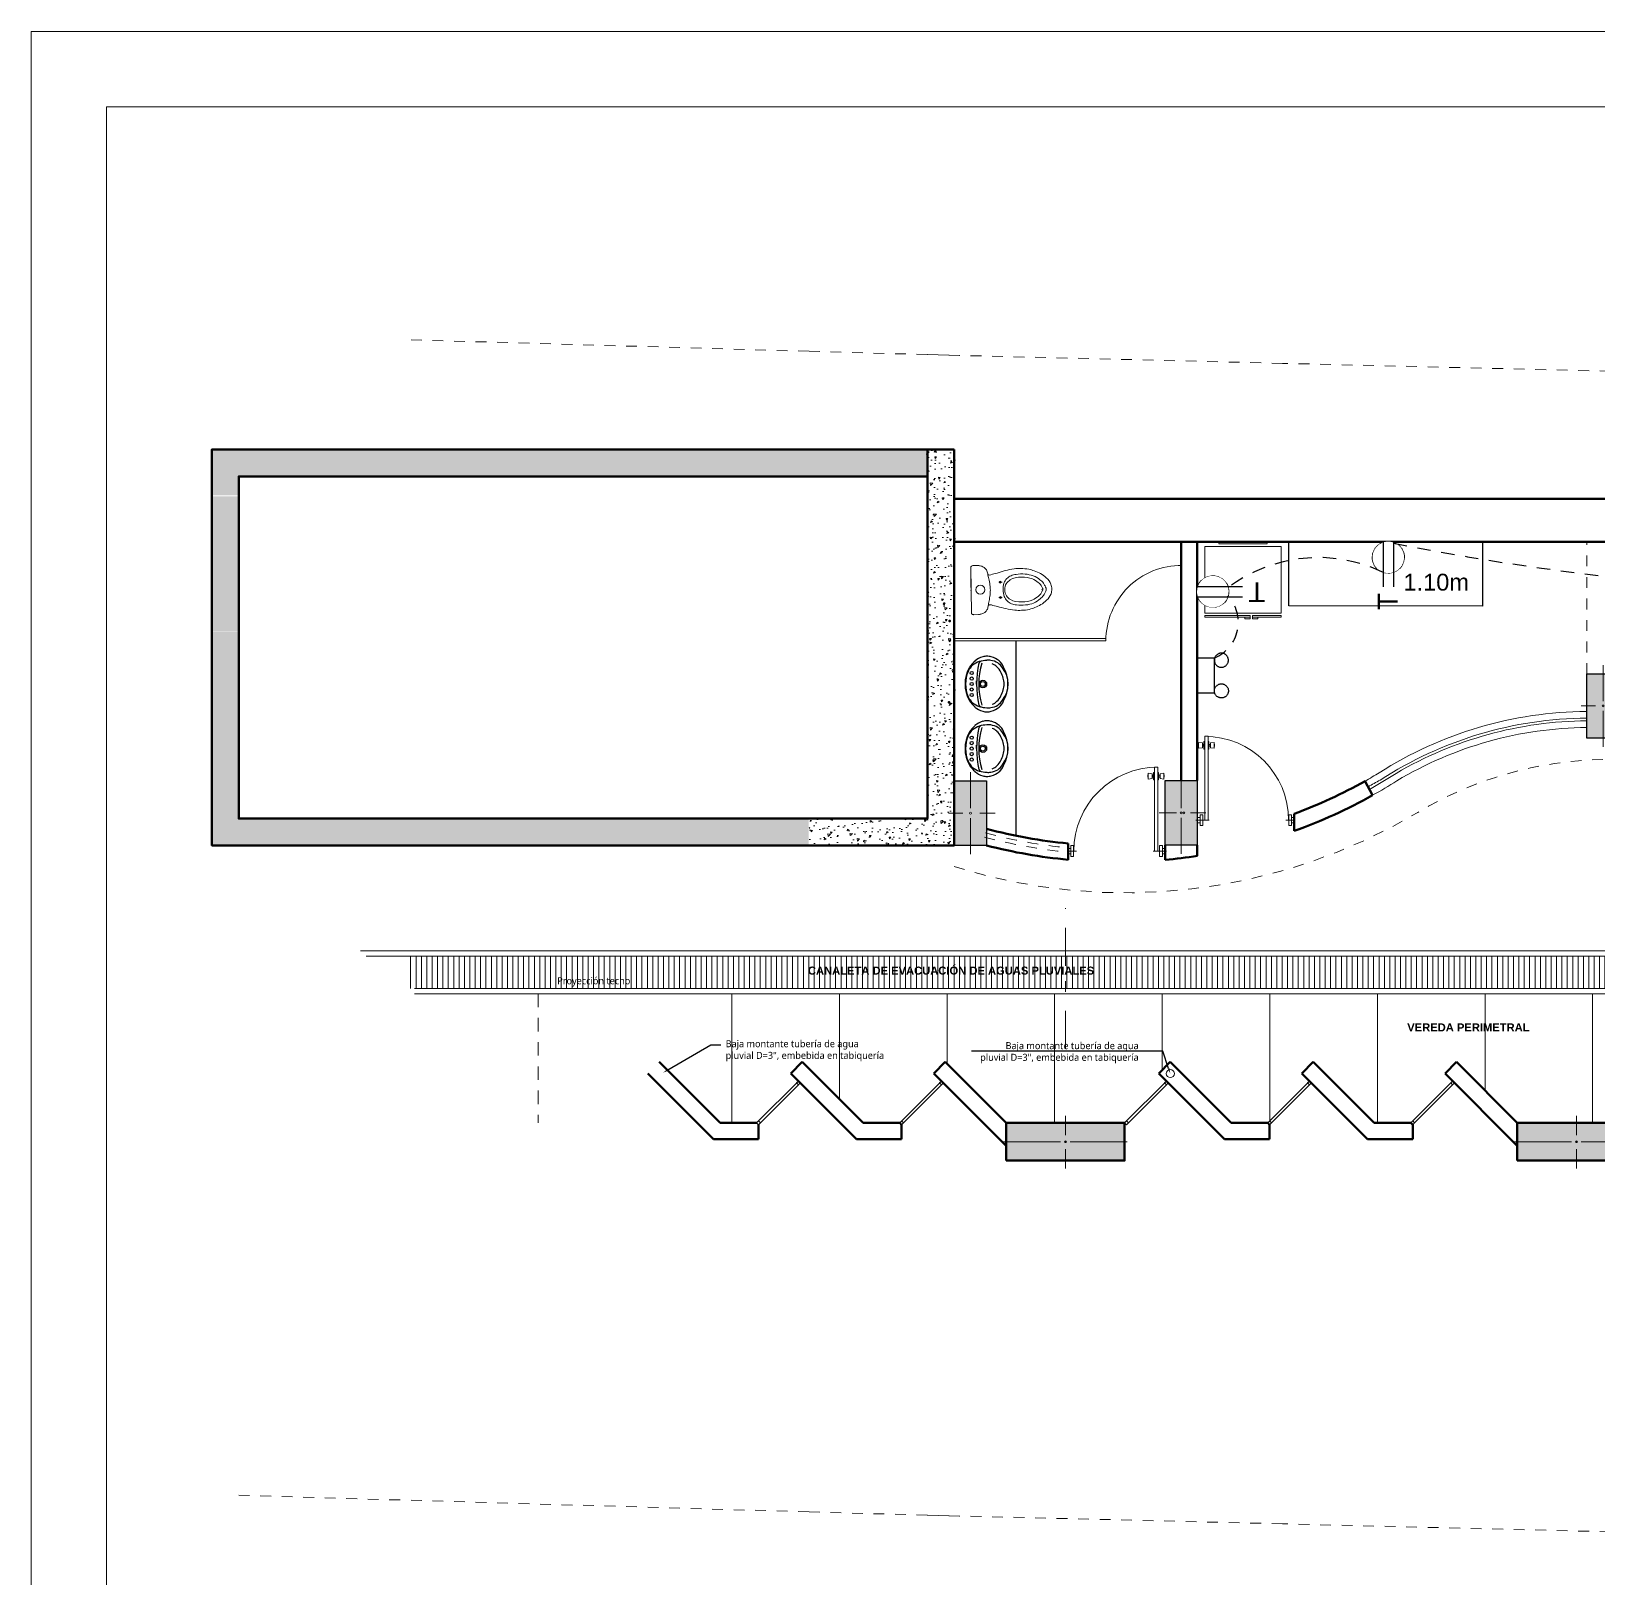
# Model space of a CAD drawing. Header units: millimetres. Extents: x 3632 to 7375, y 1973 to 4120.
# Drawn here: x 3631.81 to 3646.38, y 1990.12 to 2004.5 of the extents above; entities that cross this region are included whole.
import ezdxf
from ezdxf import colors
from ezdxf.entities.mleader import LeaderData, LeaderLine
from ezdxf.math import Vec2, Vec3

# ---------------------------------------------------------------- set-up
doc = ezdxf.new("R2010")
doc.units = ezdxf.units.MM
doc.set_wipeout_variables(frame=1)
for name, pattern in [('CONTINUA', [0]), ('DASHED2', [0.375, 0.25, -0.125]), ('Dot & Dashed', [0.670278, 0.352778, -0.176389, 0, -0.141111]), ('HIDDEN2', [0.1875, 0.125, -0.0625])]:
    doc.linetypes.add(name, pattern=pattern)
for name, color, linetype, lineweight in [('COLUMNAS 50', 7, 'Continuous', 50), ('Cotas varias El', 253, 'Continuous', 13), ('Emergencia', 20, 'Continuous', 25), ('Equipamiento SR', 253, 'Continuous', 0), ('GRAFO 4', 7, 'Continuous', 30), ('I.S. CANALETAS', 12, 'Continuous', 0), ('I.S.-CANALES EVACUACION', 190, 'Continuous', 5), ('letras sr', 7, 'Continuous', 5), ('Muros el', 7, 'Continuous', 50), ('Pisos El', 9, 'Continuous', 0), ('Proyeccciones', 1, 'DASHED2', 13), ('proyecciones', 1, 'DASHED2', 5), ('Sanitarios el', 141, 'Continuous', 15), ('TOMACORRIENTE', 5, 'HIDDEN2', 30), ('Vanos', 140, 'Continuous', 5), ('veredas exteriores', 4, 'Continuous', 0)]:
    doc.layers.add(name, color=color, linetype=linetype, lineweight=lineweight)
doc.styles.add('Generales', font='trebuc.ttf', dxfattribs={"height": 0.22})
doc.styles.get("Standard").update_dxf_attribs({"font": 'arial.ttf'})
doc.styles.add('style1', font='arial.ttf')
doc.styles.add('TURBO_BASS', font='swisseb.ttf')
pattern_1 = [(230, (3345.30698, 1928.97461), (-0.18218467, 0.015939086), [0.01905, -0.20955]), (175, (3345.30698, 1928.97461), (0.03524342, -0.19105685), [0.01524, -0.16764058]), (280.451445, (3345.2918, 1928.97594), (-0.14694125, -0.17511775), [0.01619001, -0.17809024]), (226.1842, (3345.30698, 1928.92381), (-0.27107904, 0.04204233), [0.028575, -0.314325]), (276.63556, (3345.2844, 1928.92732), (-0.23740413, -0.24742612), [0.02428502, -0.2671356]), (171.18415, (3345.30698, 1928.9238), (-0.23740413, -0.24742612), [0.02285997, -0.25145973]), (201, (3345.28158, 1928.93651), (-0.15161439, 0.1022652), [0.01905, -0.20955]), (146, (3345.28158, 1928.93651), (-0.06180203, -0.18418797), [0.01524, -0.16764]), (251.451445, (3345.26895, 1928.94504), (-0.21341642, -0.08192277), [0.01619001, -0.17808994]), (217.5, (3345.306984, 1928.974614), (-0.003088603, -0.084555039), [0, -0.165608, 0, -0.17018, 0, -0.168275]), (187.5, (3345.30698, 1928.97461), (-0.066819663, -0.100180575), [0, -0.097028, 0, -0.161798, 0, -0.064135]), (147.5, (3345.363626, 1928.974614), (-0.135590595, 0.005728744), [0, -0.0635, 0, -0.19812, 0, -0.26289]), (137.5, (3345.38903, 1928.97461), (-0.14812918, -0.02542649), [0, -0.08255, 0, -0.131572, 0, -0.18669])]

# ---------------------------------------------------------------- blocks, each defined once
blk = doc.blocks.new('Columna 1.10 x0.30')
at = {"true_color": 0xc7c8ca}
h = blk.add_hatch(color=9, dxfattribs=at)
h.dxf.hatch_style = 1
h.paths.add_polyline_path([(-234.849, 113.807), (-235.949, 113.807), (-235.949, 113.457), (-234.849, 113.457)])
h.paths.add_polyline_path([(-235.391, 113.632, -1), (-235.408, 113.632, -1)], flags=16)
at = {"layer": 'COLUMNAS 50', "color": 1, "linetype": 'Continuous', "lineweight": 5}
for p, q in [((-235.399, 113.873), (-235.399, 113.693)), ((-235.974, 113.632), (-235.444, 113.632)), ((-234.824, 113.632), (-235.354, 113.632)), ((-235.399, 113.562), (-235.399, 113.382))]:
    blk.add_line(p, q, dxfattribs=at)
at = {"layer": 'COLUMNAS 50', "linetype": 'Continuous'}
blk.add_lwpolyline([(-235.949, 113.457), (-234.849, 113.457), (-234.849, 113.807), (-235.949, 113.807)], close=True, dxfattribs=at)
at = {"layer": 'COLUMNAS 50', "color": 1, "linetype": 'Continuous', "lineweight": 5}
blk.add_circle((-235.399, 113.632), 0.00871, dxfattribs=at)
blk.add_point((-235.399, 113.632), dxfattribs=at)
blk = doc.blocks.new('bLOQUE D')
at = {"true_color": 0xc7c8ca}
h = blk.add_hatch(color=9, dxfattribs=at)
h.dxf.hatch_style = 1
h.paths.add_polyline_path([(3204.203, 2082.699), (3203.903, 2082.699), (3203.903, 2082.099), (3204.203, 2082.099)])
edge = h.paths.add_edge_path(flags=16)
edge.add_arc((3204.053, 2082.399), 0.00871, 0, 360)
blk.add_lwpolyline([(3203.903, 2082.699), (3204.203, 2082.699), (3204.203, 2082.099), (3203.903, 2082.099)], close=True)
at = {"layer": 'COLUMNAS 50', "color": 1, "linetype": 'Continuous', "lineweight": 5}
for p, q in [((3204.053, 2082.779), (3204.053, 2082.444)), ((3203.983, 2082.399), (3203.848, 2082.399)), ((3204.053, 2082.019), (3204.053, 2082.354)), ((3204.283, 2082.399), (3204.14, 2082.399))]:
    blk.add_line(p, q, dxfattribs=at)
blk.add_circle((3204.053, 2082.399), 0.00871, dxfattribs=at)
blk = doc.blocks.new('INODFLUX-P')
at = {"layer": 'Sanitarios el'}
for p, q in [((0, -0.212), (0, 0.213)), ((0.023, 0.229), (0.067, 0.229)), ((0, 0.144), (0, -0.098)), ((0.258, 0.071), (0.289, 0.071)), ((0.258, -0.071), (0.289, -0.071)), ((0.023, -0.228), (0.023, -0.228)), ((0.023, -0.228), (0.067, -0.228))]:
    blk.add_line(p, q, dxfattribs=at)
for centre, radius in [((0.087, 0.003), 0.0425), ((0.272, 0.071), 0.00872), ((0.272, -0.071), 0.00872)]:
    blk.add_circle(centre, radius, dxfattribs=at)
for points in [[(0, 0.213), (0.004, 0.221), (0.014, 0.227), (0.023, 0.229)], [(0.067, 0.229), (0.096, 0.223), (0.126, 0.208), (0.145, 0.186), (0.157, 0.151), (0.159, 0.139)], [(0.187, 0.141), (0.244, 0.156), (0.32, 0.177), (0.404, 0.193), (0.467, 0.194), (0.539, 0.187), (0.59, 0.171), (0.648, 0.144), (0.701, 0.105), (0.743, 0.044), (0.751, 0)], [(0.158, 0.145), (0.167, 0.139), (0.187, 0.141)], [(0.187, -0.14), (0.244, -0.156), (0.32, -0.176), (0.404, -0.192), (0.467, -0.194), (0.539, -0.186), (0.59, -0.17), (0.648, -0.144), (0.701, -0.104), (0.743, -0.044), (0.751, 0.001)], [(0.298, -0.001), (0.307, 0.06), (0.334, 0.103), (0.374, 0.129), (0.42, 0.141), (0.505, 0.142), (0.58, 0.125), (0.642, 0.087), (0.674, 0.056), (0.688, 0.029), (0.697, 0.008), (0.697, -0.001)], [(0.067, -0.228), (0.096, -0.222), (0.126, -0.208), (0.145, -0.186), (0.157, -0.15), (0.159, -0.138)], [(0.158, -0.144), (0.167, -0.138), (0.187, -0.14)], [(0.298, -0.001), (0.307, -0.062), (0.334, -0.105), (0.374, -0.131), (0.42, -0.143), (0.505, -0.145), (0.58, -0.128), (0.642, -0.089), (0.674, -0.058), (0.688, -0.031), (0.697, -0.01), (0.697, -0.001)], [(0, -0.212), (0.004, -0.221), (0.014, -0.227), (0.023, -0.228)]]:
    blk.add_spline(points, degree=3, dxfattribs=at)
for points, knots in [([(0.159, 0.139), (0.162, 0.122), (0.17, 0.087), (0.178, 0.041), (0.179, 0.011), (0.18, 0)], [0, 0, 0, 0, 0.0500478, 0.1080759, 0.1401372, 0.1401372, 0.1401372, 0.1401372]), ([(0.159, -0.138), (0.162, -0.122), (0.17, -0.087), (0.178, -0.04), (0.179, -0.01), (0.18, 0)], [0, 0, 0, 0, 0.0500478, 0.1080759, 0.1401372, 0.1401372, 0.1401372, 0.1401372]), ([(0.313, -0.001), (0.311, 0.047), (0.338, 0.071), (0.391, 0.109), (0.431, 0.115), (0.507, 0.114), (0.543, 0.109), (0.59, 0.088), (0.608, 0.075), (0.638, 0.052), (0.646, 0.045), (0.655, 0.028), (0.662, 0.016), (0.666, 0.006), (0.667, 0.005), (0.667, 0.004)], [0, 0, 0, 0, 0.1299393, 0.1299393, 0.2598787, 0.2598787, 0.374754, 0.374754, 0.445792, 0.445792, 0.4942707, 0.4942707, 0.5266072, 0.5266072, 0.535214, 0.535214, 0.535214, 0.535214]), ([(0.313, -0.001), (0.311, -0.049), (0.338, -0.073), (0.391, -0.111), (0.431, -0.117), (0.507, -0.116), (0.543, -0.112), (0.59, -0.09), (0.608, -0.078), (0.638, -0.054), (0.646, -0.047), (0.655, -0.031), (0.662, -0.018), (0.666, -0.008), (0.667, -0.007), (0.667, -0.006)], [0, 0, 0, 0, 0.1299393, 0.1299393, 0.2598787, 0.2598787, 0.374754, 0.374754, 0.445792, 0.445792, 0.4942707, 0.4942707, 0.5266072, 0.5266072, 0.535214, 0.535214, 0.535214, 0.535214])]:
    blk.add_open_spline(points, degree=3, knots=knots, dxfattribs=at)
for points in [[(0.667, 0.004), (0.667, 0.004), (0.667, 0.003), (0.667, 0.001)], [(0.657, -0.005), (0.657, -0.004), (0.657, -0.004), (0.657, -0.003)], [(0.667, -0.006), (0.667, -0.006), (0.667, -0.005), (0.667, -0.003)]]:
    blk.add_open_spline(points, degree=3, dxfattribs=at)
blk.add_point((0, 0), dxfattribs=at)
blk = doc.blocks.new('PTA-B')
for p, q in [((0.076, 0.731), (0.076, 0.661)), ((0.082, 0.731), (0.076, 0.731)), ((0.082, 0.731), (0.082, 0.661)), ((0.083, 0), (0.083, 0.78)), ((0.083, 0.78), (0.114, 0.78)), ((0.114, 0.78), (0.114, 0)), ((0.115, 0.731), (0.121, 0.731)), ((0.115, 0.731), (0.115, 0.661)), ((0.121, 0.731), (0.121, 0.661)), ((0.025, 0.707), (0.023, 0.707)), ((0.023, 0.707), (0.023, 0.685)), ((0.025, 0.685), (0.023, 0.685)), ((0.061, 0.719), (0.025, 0.724)), ((0.025, 0.724), (0.025, 0.669)), ((0.061, 0.674), (0.025, 0.669)), ((0.061, 0.719), (0.061, 0.674)), ((0.072, 0.705), (0.061, 0.705)), ((0.072, 0.688), (0.061, 0.688)), ((0.072, 0.686), (0.072, 0.706)), ((0.082, 0.661), (0.076, 0.661)), ((0.115, 0.661), (0.121, 0.661)), ((0.125, 0.686), (0.125, 0.706)), ((0.125, 0.705), (0.136, 0.705)), ((0.125, 0.688), (0.136, 0.688)), ((0.136, 0.719), (0.172, 0.724)), ((0.136, 0.719), (0.136, 0.674)), ((0.136, 0.674), (0.172, 0.669)), ((0.172, 0.724), (0.172, 0.669)), ((0.172, 0.707), (0.174, 0.707)), ((0.172, 0.685), (0.174, 0.685)), ((0.174, 0.707), (0.174, 0.685)), ((0, 0), (0.125, 0)), ((0.015, 0.025), (0.04, 0.025)), ((0.04, -0.05), (0.04, 0.05)), ((0.04, 0.05), (0.065, 0.05)), ((0.065, -0.05), (0.065, 0.05)), ((0.837, 0), (0.907, 0)), ((0.865, -0.05), (0.865, 0.05)), ((0.89, 0.05), (0.865, 0.05)), ((0.89, -0.05), (0.89, 0.05)), ((0.915, 0.025), (0.89, 0.025)), ((0.015, -0.025), (0.04, -0.025)), ((0.04, -0.05), (0.065, -0.05)), ((0.89, -0.05), (0.865, -0.05)), ((0.915, -0.025), (0.89, -0.025))]:
    blk.add_line(p, q)
for centre, radius, start, end in [((0.083, 0), 0.78, 0, 90), ((0.072, 0.71), 0.00402, 264.8527, 9.8194), ((0.072, 0.682), 0.00402, 350.1806, 95.1473), ((0.125, 0.71), 0.00402, 170.1806, 275.1473), ((0.125, 0.682), 0.00402, 84.8527, 189.8194)]:
    blk.add_arc(centre, radius, start, end)
blk = doc.blocks.new('Muko07pl')
at = {"color": 0, "linetype": 'ByBlock'}
for p, q in [((-0.224, 0), (0.224, 0)), ((-0.224, -0.016), (-0.224, 0)), ((0.224, -0.016), (0.224, 0)), ((-0.354, -0.044), (0.354, -0.044)), ((-0.354, -0.664), (-0.354, -0.044)), ((-0.224, -0.018), (0.224, -0.018)), ((0.354, -0.044), (0.354, -0.664)), ((0.354, -0.664), (-0.354, -0.664)), ((-0.354, -0.686), (-0.089, -0.686)), ((-0.354, -0.702), (-0.354, -0.686)), ((-0.354, -0.702), (-0.089, -0.702)), ((-0.138, -0.702), (-0.089, -0.702)), ((-0.138, -0.717), (-0.138, -0.702)), ((-0.138, -0.717), (-0.089, -0.717)), ((-0.089, -0.702), (-0.089, -0.686)), ((-0.089, -0.717), (-0.089, -0.702)), ((-0.066, -0.686), (0.354, -0.686)), ((-0.066, -0.702), (-0.066, -0.686)), ((-0.066, -0.717), (-0.066, -0.702)), ((-0.066, -0.702), (-0.017, -0.702)), ((-0.066, -0.702), (0.354, -0.702)), ((-0.066, -0.717), (-0.017, -0.717)), ((-0.017, -0.717), (-0.017, -0.702)), ((0.354, -0.702), (0.354, -0.686))]:
    blk.add_line(p, q, dxfattribs=at)
blk = doc.blocks.new('A$Cd8be8f79')
blk.add_line((0, -0.108), (0.031, -0.108))
for centre, radius in [((-0.102, -0.062), 0.015), ((-0.051, -0.062), 0.015), ((0, -0.166), 0.035), ((0, -0.166), 0.0225), ((0, -0.062), 0.015), ((0.051, -0.062), 0.015), ((0.102, -0.062), 0.015)]:
    blk.add_circle(centre, radius)
for centre, radius, start, end in [((0, -0.312), 0.312, 60.1965, 119.8035), ((-0.059, -0.225), 0.204, 139.4152, 162.642), ((0.022, -0.206), 0.242, 162.407, 179.1897), ((0.014, -0.294), 0.304, 123.9103, 138.5833), ((-0.184, -0.158), 0.03, 111.7839, 166.7564), ((-0.014, -0.198), 0.205, 141.5769, 161.5925), ((0, -0.989), 0.881, 77.1826, 102.8174), ((0, -0.845), 0.717, 74.1974, 105.8026), ((-0.026, -0.21), 0.204, 116.7862, 136.849), ((0, -0.318), 0.313, 67.8821, 112.1179), ((0.026, -0.21), 0.204, 43.151, 63.2138), ((-0.014, -0.294), 0.304, 41.4167, 56.0897), ((0.014, -0.198), 0.205, 18.4075, 38.4231), ((0.184, -0.158), 0.03, 13.2436, 68.2161), ((-0.022, -0.206), 0.242, 0.8103, 17.593), ((0.059, -0.225), 0.204, 17.358, 40.5848), ((-0.151, -0.196), 0.107, 162.642, 183.6576), ((-0.124, -0.209), 0.134, 177.3925, 195.3301), ((-0.077, -0.196), 0.183, 195.3301, 221.2175), ((-0.045, -0.215), 0.176, 175.9697, 187.6164), ((-0.043, -0.215), 0.178, 187.6164, 210.8024), ((-0.1, -0.229), 0.0902, 195.555, 227.7101), ((0.1, -0.229), 0.0902, 312.2899, 344.445), ((0.043, -0.215), 0.178, 329.1976, 352.3836), ((0.077, -0.196), 0.183, 318.7825, 344.6699), ((0.045, -0.215), 0.176, 352.3836, 4.0303), ((0.151, -0.196), 0.107, 356.3424, 17.358), ((0.124, -0.209), 0.134, 344.6699, 2.6075), ((-0.112, -0.235), 0.131, 218.6716, 249.6728), ((-0.041, -0.183), 0.198, 218.565, 236.6722), ((-0.031, -0.179), 0.174, 222.0906, 243.055), ((0, -0.077), 0.322, 240.6853, 299.3147), ((0, -0.156), 0.244, 232.1733, 307.8267), ((-0.01, -0.158), 0.202, 240.4039, 257.0248), ((-0.006, -0.202), 0.161, 252.0048, 272.03), ((0.006, -0.202), 0.161, 267.97, 287.9952), ((0.01, -0.158), 0.202, 282.9752, 299.5961), ((0.031, -0.179), 0.174, 296.945, 317.9094), ((0.041, -0.183), 0.198, 303.3278, 321.435), ((0.112, -0.235), 0.131, 290.3272, 321.3284)]:
    blk.add_arc(centre, radius, start, end)
blk = doc.blocks.new('Tomacorriente con puesta a tierra')
at = {"layer": 'TOMACORRIENTE'}
blk.add_lwpolyline([(0.111, 0.038), (0.106, 0.049), (0.101, 0.06), (0.094, 0.07), (0.086, 0.08), (0.077, 0.088), (0.068, 0.096), (0.057, 0.102), (0.046, 0.108), (0.035, 0.112), (0.023, 0.115), (0.011, 0.117), (-0.002, 0.117), (-0.014, 0.116), (-0.026, 0.114), (-0.038, 0.111), (-0.049, 0.106), (-0.06, 0.101), (-0.07, 0.094), (-0.08, 0.086), (-0.088, 0.077), (-0.096, 0.068), (-0.102, 0.057), (-0.108, 0.046), (-0.112, 0.035), (-0.115, 0.023), (-0.117, 0.011), (-0.117, -0.002), (-0.116, -0.014), (-0.114, -0.026), (-0.111, -0.038), (-0.106, -0.049), (-0.101, -0.06), (-0.094, -0.07), (-0.086, -0.08), (-0.077, -0.088), (-0.068, -0.096), (-0.057, -0.102), (-0.046, -0.108), (-0.035, -0.112), (-0.023, -0.115), (-0.011, -0.117), (0.002, -0.117), (0.014, -0.116), (0.026, -0.114), (0.038, -0.111), (0.049, -0.106), (0.06, -0.101), (0.07, -0.094), (0.08, -0.086), (0.088, -0.077), (0.096, -0.068), (0.102, -0.057), (0.108, -0.046), (0.112, -0.035), (0.115, -0.023), (0.117, -0.011), (0.117, 0.002), (0.116, 0.014), (0.114, 0.026)], close=True, dxfattribs=at)
at = {"layer": 'TOMACORRIENTE', "color": 5, "linetype": 'CONTINUA', "style": 'style1', "text_generation_flag": 4}
blk.add_text('T', height=0.147, rotation=180, dxfattribs=at).set_placement((0.391, -0.069))
blk.add_wipeout([(0.111, 0.038), (0.106, 0.049), (0.101, 0.06), (0.094, 0.07), (0.086, 0.08), (0.077, 0.088), (0.068, 0.096), (0.057, 0.102), (0.046, 0.108), (0.035, 0.112), (0.023, 0.115), (0.011, 0.117), (-0.002, 0.117), (-0.014, 0.116), (-0.026, 0.114), (-0.038, 0.111), (-0.049, 0.106), (-0.06, 0.101), (-0.07, 0.094), (-0.08, 0.086), (-0.088, 0.077), (-0.096, 0.068), (-0.102, 0.057), (-0.108, 0.046), (-0.112, 0.035), (-0.115, 0.023), (-0.117, 0.011), (-0.117, -0.002), (-0.116, -0.014), (-0.114, -0.026), (-0.111, -0.038), (-0.106, -0.049), (-0.101, -0.06), (-0.094, -0.07), (-0.086, -0.08), (-0.077, -0.088), (-0.068, -0.096), (-0.057, -0.102), (-0.046, -0.108), (-0.035, -0.112), (-0.023, -0.115), (-0.011, -0.117), (0.002, -0.117), (0.014, -0.116), (0.026, -0.114), (0.038, -0.111), (0.049, -0.106), (0.06, -0.101), (0.07, -0.094), (0.08, -0.086), (0.088, -0.077), (0.096, -0.068), (0.102, -0.057), (0.108, -0.046), (0.112, -0.035), (0.115, -0.023), (0.117, -0.011), (0.117, 0.002), (0.116, 0.014), (0.114, 0.026)]).dxf.layer = 'TOMACORRIENTE'
at = {"layer": 'TOMACORRIENTE', "color": 5, "linetype": 'CONTINUA'}
for p, q in [((-0.111, 0.039), (0.22, 0.039)), ((-0.111, -0.039), (0.22, -0.039))]:
    blk.add_line(p, q, dxfattribs=at)
blk = doc.blocks.new('Emergencia')
blk.add_lwpolyline([(0, 0), (0, 0)])
at = {"layer": 'Emergencia', "color": 5, "lineweight": 30}
for points in [[(0.25, -0.25), (0.25, 0), (-0.25, 0), (-0.25, -0.25)], [(-0.25, -0.222), (-0.25, -0.25), (0.25, -0.25), (0.25, -0.222)]]:
    blk.add_lwpolyline(points, dxfattribs=at)
at = {"color": 1, "lineweight": 5}
for points in [[(-0.171, -0.263), (-0.164, -0.267), (-0.158, -0.272), (-0.152, -0.277), (-0.146, -0.283), (-0.141, -0.289), (-0.136, -0.295), (-0.132, -0.302), (-0.129, -0.309), (-0.126, -0.316), (-0.123, -0.324), (-0.121, -0.332), (-0.12, -0.34), (-0.12, -0.348), (-0.12, -0.355), (-0.12, -0.363), (-0.121, -0.371), (-0.123, -0.379), (-0.126, -0.387), (-0.129, -0.394), (-0.133, -0.401), (-0.137, -0.408), (-0.141, -0.414), (-0.147, -0.42), (-0.152, -0.426), (-0.158, -0.431), (-0.165, -0.436), (-0.172, -0.44), (-0.179, -0.443), (-0.186, -0.447), (-0.194, -0.449), (-0.201, -0.451), (-0.209, -0.452), (-0.217, -0.453), (-0.225, -0.453), (-0.233, -0.452), (-0.241, -0.451), (-0.249, -0.449), (-0.256, -0.446), (-0.264, -0.443), (-0.271, -0.44), (-0.277, -0.436), (-0.284, -0.431), (-0.29, -0.426), (-0.295, -0.42), (-0.301, -0.414), (-0.305, -0.408), (-0.309, -0.401), (-0.313, -0.394), (-0.316, -0.386), (-0.319, -0.379), (-0.32, -0.371), (-0.322, -0.363), (-0.322, -0.355), (-0.322, -0.347), (-0.322, -0.339), (-0.32, -0.331), (-0.318, -0.324), (-0.316, -0.316), (-0.313, -0.309), (-0.309, -0.302), (-0.305, -0.295), (-0.3, -0.288), (-0.295, -0.282), (-0.29, -0.277), (-0.284, -0.272), (-0.277, -0.267), (-0.27, -0.263), (-0.263, -0.259), (-0.256, -0.256), (-0.248, -0.254), (-0.241, -0.252), (-0.233, -0.251), (-0.225, -0.25), (-0.217, -0.25), (-0.209, -0.251), (-0.201, -0.252), (-0.193, -0.254), (-0.186, -0.256), (-0.178, -0.259)], [(0.171, -0.263), (0.164, -0.267), (0.158, -0.272), (0.152, -0.277), (0.146, -0.283), (0.141, -0.289), (0.136, -0.295), (0.132, -0.302), (0.129, -0.309), (0.126, -0.316), (0.123, -0.324), (0.121, -0.332), (0.12, -0.34), (0.12, -0.348), (0.12, -0.355), (0.12, -0.363), (0.121, -0.371), (0.123, -0.379), (0.126, -0.387), (0.129, -0.394), (0.133, -0.401), (0.137, -0.408), (0.141, -0.414), (0.147, -0.42), (0.152, -0.426), (0.158, -0.431), (0.165, -0.436), (0.172, -0.44), (0.179, -0.443), (0.186, -0.447), (0.194, -0.449), (0.201, -0.451), (0.209, -0.452), (0.217, -0.453), (0.225, -0.453), (0.233, -0.452), (0.241, -0.451), (0.249, -0.449), (0.256, -0.446), (0.264, -0.443), (0.271, -0.44), (0.277, -0.436), (0.284, -0.431), (0.29, -0.426), (0.295, -0.42), (0.301, -0.414), (0.305, -0.408), (0.309, -0.401), (0.313, -0.394), (0.316, -0.386), (0.319, -0.379), (0.32, -0.371), (0.322, -0.363), (0.322, -0.355), (0.322, -0.347), (0.322, -0.339), (0.32, -0.331), (0.318, -0.324), (0.316, -0.316), (0.313, -0.309), (0.309, -0.302), (0.305, -0.295), (0.3, -0.288), (0.295, -0.282), (0.29, -0.277), (0.284, -0.272), (0.277, -0.267), (0.27, -0.263), (0.263, -0.259), (0.256, -0.256), (0.248, -0.254), (0.241, -0.252), (0.233, -0.251), (0.225, -0.25), (0.217, -0.25), (0.209, -0.251), (0.201, -0.252), (0.193, -0.254), (0.186, -0.256), (0.178, -0.259)]]:
    blk.add_wipeout(points, dxfattribs=at).dxf.layer = 'Emergencia'
at = {"layer": 'Emergencia', "color": 30, "true_color": 0xf26722}
for points in [[(-0.171, -0.263), (-0.164, -0.267), (-0.158, -0.272), (-0.152, -0.277), (-0.146, -0.283), (-0.141, -0.289), (-0.136, -0.295), (-0.132, -0.302), (-0.129, -0.309), (-0.126, -0.316), (-0.123, -0.324), (-0.121, -0.332), (-0.12, -0.34), (-0.12, -0.348), (-0.12, -0.355), (-0.12, -0.363), (-0.121, -0.371), (-0.123, -0.379), (-0.126, -0.387), (-0.129, -0.394), (-0.133, -0.401), (-0.137, -0.408), (-0.141, -0.414), (-0.147, -0.42), (-0.152, -0.426), (-0.158, -0.431), (-0.165, -0.436), (-0.172, -0.44), (-0.179, -0.443), (-0.186, -0.447), (-0.194, -0.449), (-0.201, -0.451), (-0.209, -0.452), (-0.217, -0.453), (-0.225, -0.453), (-0.233, -0.452), (-0.241, -0.451), (-0.249, -0.449), (-0.256, -0.446), (-0.264, -0.443), (-0.271, -0.44), (-0.277, -0.436), (-0.284, -0.431), (-0.29, -0.426), (-0.295, -0.42), (-0.301, -0.414), (-0.305, -0.408), (-0.309, -0.401), (-0.313, -0.394), (-0.316, -0.386), (-0.319, -0.379), (-0.32, -0.371), (-0.322, -0.363), (-0.322, -0.355), (-0.322, -0.347), (-0.322, -0.339), (-0.32, -0.331), (-0.318, -0.324), (-0.316, -0.316), (-0.313, -0.309), (-0.309, -0.302), (-0.305, -0.295), (-0.3, -0.288), (-0.295, -0.282), (-0.29, -0.277), (-0.284, -0.272), (-0.277, -0.267), (-0.27, -0.263), (-0.263, -0.259), (-0.256, -0.256), (-0.248, -0.254), (-0.241, -0.252), (-0.233, -0.251), (-0.225, -0.25), (-0.217, -0.25), (-0.209, -0.251), (-0.201, -0.252), (-0.193, -0.254), (-0.186, -0.256), (-0.178, -0.259)], [(0.171, -0.263), (0.164, -0.267), (0.158, -0.272), (0.152, -0.277), (0.146, -0.283), (0.141, -0.289), (0.136, -0.295), (0.132, -0.302), (0.129, -0.309), (0.126, -0.316), (0.123, -0.324), (0.121, -0.332), (0.12, -0.34), (0.12, -0.348), (0.12, -0.355), (0.12, -0.363), (0.121, -0.371), (0.123, -0.379), (0.126, -0.387), (0.129, -0.394), (0.133, -0.401), (0.137, -0.408), (0.141, -0.414), (0.147, -0.42), (0.152, -0.426), (0.158, -0.431), (0.165, -0.436), (0.172, -0.44), (0.179, -0.443), (0.186, -0.447), (0.194, -0.449), (0.201, -0.451), (0.209, -0.452), (0.217, -0.453), (0.225, -0.453), (0.233, -0.452), (0.241, -0.451), (0.249, -0.449), (0.256, -0.446), (0.264, -0.443), (0.271, -0.44), (0.277, -0.436), (0.284, -0.431), (0.29, -0.426), (0.295, -0.42), (0.301, -0.414), (0.305, -0.408), (0.309, -0.401), (0.313, -0.394), (0.316, -0.386), (0.319, -0.379), (0.32, -0.371), (0.322, -0.363), (0.322, -0.355), (0.322, -0.347), (0.322, -0.339), (0.32, -0.331), (0.318, -0.324), (0.316, -0.316), (0.313, -0.309), (0.309, -0.302), (0.305, -0.295), (0.3, -0.288), (0.295, -0.282), (0.29, -0.277), (0.284, -0.272), (0.277, -0.267), (0.27, -0.263), (0.263, -0.259), (0.256, -0.256), (0.248, -0.254), (0.241, -0.252), (0.233, -0.251), (0.225, -0.25), (0.217, -0.25), (0.209, -0.251), (0.201, -0.252), (0.193, -0.254), (0.186, -0.256), (0.178, -0.259)]]:
    blk.add_lwpolyline(points, close=True, dxfattribs=at)

msp = doc.modelspace()

# ---------------------------------------------------------------- hatches: boundary and pattern name
at = {"layer": 'I.S.-CANALES EVACUACION', "lineweight": 5, "true_color": 0x636466}
h = msp.add_hatch(dxfattribs=at)
h.set_pattern_fill('_USER', color=251, scale=0.05, angle=90, style=0, pattern_type=0)
h.set_pattern_definition([(90, (3639.38958, 1758.00432), (-0.05, 2e-17), [])])
h.paths.add_polyline_path([(3667.15, 1995.604), (3667.15, 1995.904), (3635.325, 1995.904), (3635.325, 1995.604)])
at = {"layer": 'Pisos El'}
h = msp.add_hatch(dxfattribs=at)
h.set_pattern_fill('AR-CONC', color=256, scale=0.001, angle=180)
h.set_pattern_definition(pattern_1)
h.paths.add_polyline_path([(3633.742, 1998.916), (3633.492, 1998.916), (3633.492, 1997.182), (3633.742, 1997.182)])
h.paths.add_polyline_path([(3633.742, 2000.177), (3633.492, 2000.177), (3633.492, 1998.919), (3633.742, 1998.919)])
h.paths.add_polyline_path([(3640.142, 2000.612), (3633.492, 2000.612), (3633.492, 2000.186), (3633.742, 2000.186), (3633.742, 2000.362), (3640.142, 2000.362)])
h = msp.add_hatch(dxfattribs=at)
h.set_pattern_fill('AR-CONC', color=256, scale=0.001, angle=180)
h.set_pattern_definition(pattern_1)
h.paths.add_polyline_path([(3640.139, 1996.932), (3640.139, 1997.182), (3639.042, 1997.182), (3639.042, 1996.932), (3639.042, 1996.932)])
h.paths.add_polyline_path([(3640.392, 1998.916), (3640.142, 1998.916), (3640.142, 1996.932), (3640.392, 1996.932)])
h.paths.add_polyline_path([(3640.392, 2000.166), (3640.242, 2000.166), (3640.142, 2000.166), (3640.142, 1998.923), (3640.392, 1998.923)])
h.paths.add_polyline_path([(3640.392, 2000.173), (3640.398, 2000.608), (3640.138, 2000.615), (3640.142, 2000.173)])
h = msp.add_hatch(dxfattribs=at)
h.set_pattern_fill('AR-CONC', color=256, scale=0.001, angle=180)
h.set_pattern_definition(pattern_1)
h.paths.add_polyline_path([(3639.038, 1996.932), (3639.038, 1997.182), (3633.492, 1997.182), (3633.492, 1996.932)])

# ---------------------------------------------------------------- linework, layer by layer
at = {"lineweight": 5}
msp.add_lwpolyline([(3631.814, 2004.497), (3673.864, 2004.497), (3673.864, 1974.797), (3631.814, 1974.797), (3631.814, 2004.497)], dxfattribs=at)
msp.add_lwpolyline([(3632.514, 2003.797), (3673.164, 2003.797), (3673.164, 1975.497), (3632.514, 1975.497)], close=True, dxfattribs=at)
for points in [[(3645.301, 1999.754), (3645.301, 1999.154), (3643.501, 1999.158), (3643.501, 1999.758)], [(3640.964, 1998.834), (3640.964, 1997.023)], [(3642.651, 1997.556), (3642.651, 1997.032)]]:
    msp.add_lwpolyline(points)
at = {"layer": 'COLUMNAS 50', "color": 1, "linetype": 'Continuous', "lineweight": 5}
for p, q in [((3646.352, 1998.228), (3646.217, 1998.228)), ((3642.456, 1997.234), (3642.321, 1997.234)), ((3642.731, 1997.234), (3642.588, 1997.234))]:
    msp.add_line(p, q, dxfattribs=at)
msp.add_circle((3642.526, 1997.234), 0.00871, dxfattribs=at)
at = {"layer": 'Cotas varias El', "linetype": 'Dot & Dashed'}
msp.add_line((3641.425, 1995.043), (3641.425, 1996.348), dxfattribs=at)
at = {"layer": 'Equipamiento SR'}
for points in [[(3640.392, 1998.854), (3641.802, 1998.854)], [(3640.392, 1998.834), (3641.801, 1998.834)]]:
    msp.add_lwpolyline(points, dxfattribs=at)
msp.add_arc((3642.501, 1998.834), 0.7, 89.3937, 180, dxfattribs=at)
at = {"layer": 'GRAFO 4', "linetype": 'Continuous'}
for p, q in [((3638.555, 1994.354), (3638.573, 1994.336)), ((3643.305, 1994.354), (3643.323, 1994.336))]:
    msp.add_line(p, q, dxfattribs=at)
at = {"layer": 'I.S. CANALETAS'}
msp.add_circle((3642.4, 1994.812), 0.0375, dxfattribs=at)
at = {"layer": 'I.S.-CANALES EVACUACION'}
for p, q in [((3667.2, 1995.954), (3634.875, 1995.954)), ((3667.15, 1995.904), (3634.925, 1995.904)), ((3635.375, 1995.604), (3667.15, 1995.604)), ((3635.375, 1995.554), (3667.2, 1995.554))]:
    msp.add_line(p, q, dxfattribs=at)
at = {"layer": 'Muros el', "ltscale": 0.05}
for p, q in [((3640.392, 1997.916), (3640.392, 1998.916)), ((3640.392, 1998.891), (3640.392, 1997.941)), ((3638.573, 1994.336), (3638.573, 1994.204)), ((3639.885, 1994.354), (3639.903, 1994.336)), ((3639.903, 1994.336), (3639.903, 1994.204)), ((3643.305, 1994.354), (3643.323, 1994.336)), ((3643.323, 1994.336), (3643.323, 1994.204)), ((3644.635, 1994.354), (3644.653, 1994.336)), ((3644.653, 1994.336), (3644.653, 1994.204)), ((3638.153, 1994.204), (3638.573, 1994.204)), ((3642.903, 1994.204), (3643.323, 1994.204))]:
    msp.add_line(p, q, dxfattribs=at)
at = {"layer": 'Muros el'}
for p, q in [((3644.28, 1997.398), (3644.209, 1997.531)), ((3642.351, 1996.934), (3642.351, 1996.798)), ((3642.651, 1996.934), (3642.651, 1996.835))]:
    msp.add_line(p, q, dxfattribs=at)
at = {"layer": 'Muros el', "ltscale": 0.05}
msp.add_lwpolyline([(3640.392, 2000.612), (3633.492, 2000.612), (3633.492, 1996.932), (3640.392, 1996.932)], close=True, dxfattribs=at)
for points in [[(3640.142, 2000.166), (3640.142, 2000.612)], [(3640.392, 2000.166), (3640.392, 2000.554)], [(3640.142, 1998.916), (3640.142, 2000.362), (3633.742, 2000.362), (3633.742, 1997.182), (3640.142, 1997.182), (3640.142, 1998.916)], [(3640.392, 2000.154), (3650.443, 2000.154)], [(3640.392, 1999.754), (3650.443, 1999.754)], [(3640.392, 1997.532), (3640.392, 1999.752)], [(3638.215, 1994.354), (3637.649, 1994.92)], [(3638.979, 1994.92), (3638.873, 1994.814)], [(3639.545, 1994.354), (3638.979, 1994.92)], [(3640.309, 1994.92), (3640.203, 1994.814)], [(3640.875, 1994.354), (3640.309, 1994.92)], [(3642.399, 1994.92), (3642.293, 1994.814)], [(3642.965, 1994.354), (3642.399, 1994.92)], [(3643.729, 1994.92), (3643.623, 1994.814)], [(3644.295, 1994.354), (3643.729, 1994.92)], [(3645.059, 1994.92), (3644.953, 1994.814)], [(3645.625, 1994.354), (3645.059, 1994.92)], [(3637.543, 1994.814), (3638.153, 1994.204)], [(3638.873, 1994.814), (3639.483, 1994.204)], [(3640.203, 1994.814), (3640.875, 1994.142)], [(3642.293, 1994.814), (3642.903, 1994.204)], [(3643.623, 1994.814), (3644.233, 1994.204)], [(3644.953, 1994.814), (3645.625, 1994.142)], [(3638.555, 1994.354), (3638.215, 1994.354)], [(3639.545, 1994.354), (3639.885, 1994.354)], [(3643.305, 1994.354), (3642.965, 1994.354)], [(3644.295, 1994.354), (3644.635, 1994.354)], [(3639.483, 1994.204), (3639.903, 1994.204)], [(3644.233, 1994.204), (3644.653, 1994.204)]]:
    msp.add_lwpolyline(points, dxfattribs=at)
at = {"layer": 'Muros el'}
for points in [[(3642.501, 1997.534), (3642.501, 1999.754), (3642.651, 1999.754), (3642.651, 1997.534)], [(3643.552, 1997.067), (3643.552, 1997.227)], [(3641.451, 1996.95), (3641.451, 1996.799)]]:
    msp.add_lwpolyline(points, dxfattribs=at)
for radius, start, end in [(4.719, 290.4146, 299.218), (4.869, 289.759, 299.1806), (4.721, 255.1042, 264.4758), (4.871, 255.573, 264.6464), (4.871, 275.2472, 278.803)]:
    msp.add_arc((3641.906, 2001.649), radius, start, end, dxfattribs=at)
at = {"layer": 'Muros el', "ltscale": 0.05}
for p in [(3640.392, 1999.782), (3640.348, 1999.017), (3640.342, 1998.261), (3640.392, 1998.378)]:
    msp.add_point(p, dxfattribs=at)
at = {"layer": 'Proyeccciones', "linetype": 'DASHED2', "lineweight": 9, "ltscale": 0.4}
for p, q in [((3639.042, 2001.524), (3635.294, 2001.632)), ((3639.042, 2001.524), (3640.444, 2001.485)), ((3633.742, 1990.893), (3635.294, 1990.848)), ((3639.042, 1990.739), (3635.294, 1990.848)), ((3639.042, 1990.739), (3640.444, 1990.7))]:
    msp.add_line(p, q, dxfattribs=at)
for points in [[(3643.443, 2001.412), (3640.142, 2001.493)], [(3646.692, 2001.334), (3643.443, 2001.412)], [(3642.651, 1997.534), (3642.651, 1999.754)], [(3646.272, 1998.526), (3646.272, 1999.754)], [(3643.443, 1990.628), (3640.142, 1990.708)], [(3646.692, 1990.549), (3643.443, 1990.628)]]:
    msp.add_lwpolyline(points, dxfattribs=at)
at = {"layer": 'Proyeccciones', "linetype": 'DASHED2'}
msp.add_lwpolyline([(3640.392, 2000.167), (3640.392, 1999.167)], dxfattribs=at)
at = {"layer": 'Proyeccciones', "linetype": 'DASHED2', "lineweight": 9, "ltscale": 0.4}
for centre, radius, start, end in [((3646.482, 1994.259), 3.472, 91.0066, 120.8601), ((3641.981, 2001.812), 5.32, 252.6216, 300.744), ((3641.906, 2001.649), 4.801, 255.1042, 264.5681), ((3641.906, 2001.649), 4.761, 255.1042, 264.5224)]:
    msp.add_arc(centre, radius, start, end, dxfattribs=at)
at = {"layer": 'proyecciones', "linetype": 'HIDDEN2'}
msp.add_lwpolyline([(3665.325, 1994.354), (3665.325, 1995.554), (3636.525, 1995.554), (3636.525, 1994.354)], dxfattribs=at)
at = {"layer": 'Vanos', "color": 7}
for p, q in [((3639.042, 1997.182), (3640.042, 1997.182)), ((3639.042, 1996.932), (3640.042, 1996.932)), ((3640.017, 1996.932), (3639.067, 1996.932))]:
    msp.add_line(p, q, dxfattribs=at)
at = {"layer": 'Vanos', "color": 7, "linetype": 'Continuous'}
for p, q in [((3638.555, 1994.354), (3638.944, 1994.743)), ((3638.59, 1994.354), (3638.944, 1994.708)), ((3638.944, 1994.743), (3638.926, 1994.725)), ((3638.926, 1994.725), (3638.944, 1994.708)), ((3638.944, 1994.743), (3638.961, 1994.725)), ((3638.944, 1994.708), (3638.961, 1994.725)), ((3639.885, 1994.354), (3640.274, 1994.743)), ((3639.92, 1994.354), (3640.274, 1994.708)), ((3640.274, 1994.743), (3640.256, 1994.725)), ((3640.256, 1994.725), (3640.274, 1994.708)), ((3640.274, 1994.743), (3640.292, 1994.725)), ((3640.274, 1994.708), (3640.292, 1994.725)), ((3641.975, 1994.354), (3642.364, 1994.743)), ((3642.01, 1994.354), (3642.364, 1994.708)), ((3642.364, 1994.743), (3642.346, 1994.725)), ((3642.346, 1994.725), (3642.364, 1994.708)), ((3642.364, 1994.743), (3642.381, 1994.725)), ((3642.364, 1994.708), (3642.381, 1994.725)), ((3643.305, 1994.354), (3643.694, 1994.743)), ((3643.34, 1994.354), (3643.694, 1994.708)), ((3643.694, 1994.743), (3643.676, 1994.725)), ((3643.676, 1994.725), (3643.694, 1994.708)), ((3643.694, 1994.743), (3643.711, 1994.725)), ((3643.694, 1994.708), (3643.711, 1994.725)), ((3644.635, 1994.354), (3645.024, 1994.743)), ((3644.67, 1994.354), (3645.024, 1994.708)), ((3645.024, 1994.743), (3645.006, 1994.725)), ((3645.006, 1994.725), (3645.024, 1994.708)), ((3645.024, 1994.743), (3645.042, 1994.725)), ((3645.024, 1994.708), (3645.042, 1994.725)), ((3638.59, 1994.354), (3638.573, 1994.372)), ((3638.573, 1994.336), (3638.59, 1994.354)), ((3639.885, 1994.354), (3639.903, 1994.336)), ((3639.92, 1994.354), (3639.903, 1994.372)), ((3639.903, 1994.336), (3639.92, 1994.354)), ((3641.993, 1994.336), (3641.975, 1994.354)), ((3642.01, 1994.354), (3641.993, 1994.372)), ((3641.993, 1994.336), (3642.01, 1994.354)), ((3643.34, 1994.354), (3643.323, 1994.372)), ((3643.323, 1994.336), (3643.34, 1994.354)), ((3644.67, 1994.354), (3644.653, 1994.372)), ((3644.653, 1994.336), (3644.67, 1994.354))]:
    msp.add_line(p, q, dxfattribs=at)
at = {"layer": 'Vanos', "linetype": 'Continuous'}
msp.add_lwpolyline([(3640.392, 2000.166), (3640.392, 1999.166)], dxfattribs=at)
at = {"layer": 'Vanos', "color": 7, "linetype": 'Continuous'}
for centre, radius, start, end in [((3646.3, 1994.53), 3.648, 90.4672, 122.47), ((3646.3, 1994.53), 3.586, 90.4427, 122.9406), ((3646.3, 1994.53), 3.561, 90.4458, 120.4069), ((3646.3, 1994.53), 3.498, 90.4672, 120.8635), ((3641.906, 2001.649), 4.719, 299.218, 301.0719), ((3634.485, 2015.164), 20.198, 298.8729, 299.2363), ((3641.906, 2001.649), 4.807, 299.1957, 302.6255), ((3641.906, 2001.649), 4.869, 299.1806, 302.2691)]:
    msp.add_arc(centre, radius, start, end, dxfattribs=at)
at = {"layer": 'veredas exteriores'}
for p, q in [((3638.325, 1995.554), (3638.325, 1994.354)), ((3639.325, 1995.554), (3639.325, 1994.574)), ((3640.325, 1995.554), (3640.325, 1994.904)), ((3641.325, 1995.554), (3641.325, 1994.354)), ((3642.325, 1995.554), (3642.325, 1994.845)), ((3643.325, 1995.554), (3643.325, 1994.374)), ((3644.325, 1995.554), (3644.325, 1994.354)), ((3645.325, 1995.554), (3645.325, 1994.654)), ((3646.325, 1995.554), (3646.325, 1994.354))]:
    msp.add_line(p, q, dxfattribs=at)

# ---------------------------------------------------------------- block references
at = {"color": 11, "lineweight": 40, "true_color": 0xf27172, "rotation": 90}
for p in [(3640.492, 1998.432), (3640.492, 1997.832)]:
    msp.add_blockref('A$Cd8be8f79', p, dxfattribs=at)
for p in [(442.369, -84.171), (436.489, -85.167), (438.448, -85.165)]:
    msp.add_blockref('bLOQUE D', p)
at = {"layer": 'COLUMNAS 50'}
for p in [(3876.824, 1880.547), (3881.574, 1880.547)]:
    msp.add_blockref('Columna 1.10 x0.30', p, dxfattribs=at)
at = {"layer": 'Equipamiento SR', "xscale": -1}
msp.add_blockref('Muko07pl', (3643.076, 1999.754), dxfattribs=at)
at = {"layer": 'Equipamiento SR', "extrusion": (0, 0, -1), "xscale": -1, "zscale": -1, "rotation": 359.1488568973272}
msp.add_blockref('INODFLUX-P', (-3640.548, 1999.304), dxfattribs=at)
at = {"layer": 'Equipamiento SR', "extrusion": (0, 0, -1), "yscale": 1.000004482642034, "zscale": -1.000004482642034}
for p, xscale in [((-3642.637, 1997.166), -1.000004482642034), ((-3642.366, 1996.88), 1.000004482642034)]:
    msp.add_blockref('PTA-B', p, dxfattribs=dict(at, xscale=xscale))

# ---------------------------------------------------------------- texts
at = {"layer": 'letras sr', "style": 'TURBO_BASS'}
for s, p in [('CANALETA DE EVACUACIÓN DE AGUAS PLUVIALES', (3639.032, 1995.732)), ('VEREDA PERIMETRAL', (3644.602, 1995.204))]:
    msp.add_text(s, height=0.07436, rotation=0, dxfattribs=at).set_placement(p)
at = {"layer": 'letras sr', "insert": (3636.702, 1995.707), "char_height": 0.0575, "attachment_point": 1, "style": 'Generales'}
msp.add_mtext('{\\H1.13043x;Proyección techo} ', dxfattribs=at)

# ---------------------------------------------------------------- leaders
at = {"layer": 'letras sr'}
ml = msp.add_multileader_mtext('Standard', dxfattribs=at)
ml.set_content('Baja montante tubería de agua\\Ppluvial D=3", embebida en tabiquería', color=256, style='Generales')
ml.set_leader_properties()
ml.build(insert=Vec2(0, 0))
ml.multileader.update_dxf_attribs({"text_right_attachment_type": 6, "dogleg_length": 0.36, "arrow_head_size": 0.05})
ctx = ml.context
ctx.base_point, ctx.char_height, ctx.arrow_head_size, ctx.landing_gap_size, ctx.plane_origin = Vec3(3638.222, 1995.08), 0.065, 0.05, 0.045, Vec3(3637.858, 1995.253)
ctx.right_attachment = 6
notes = []
notes.append((ctx, [(0, (1, 1, 0), (3638.13, 1995.08), (1, 0), 0.0913, [(0, [(3637.687, 1994.821)], 0, [])])]))
ctx.mtext.insert, ctx.mtext.rotation, ctx.mtext.flow_direction = Vec3(3638.267, 1995.122), 6.283185, 5
ml = msp.add_multileader_mtext('Standard', dxfattribs=at)
ml.set_content('Baja montante tubería de agua\\Ppluvial D=3", embebida en tabiquería', color=256, style='Generales')
ml.set_leader_properties()
ml.build(insert=Vec2(0, 0))
ml.multileader.update_dxf_attribs({"text_right_attachment_type": 6, "dogleg_length": 0.36, "arrow_head_size": 0.05})
ctx = ml.context
ctx.base_point, ctx.char_height, ctx.arrow_head_size, ctx.landing_gap_size, ctx.plane_origin = Vec3(3640.577, 1995.062), 0.065, 0.05, 0.045, Vec3(3640.213, 1995.235)
ctx.right_attachment, ctx.text_align_type = 6, 2
notes.append((ctx, [(1, (1, 1, 0), (3642.331, 1995.021), (-1, 0), 0.18, [(1, [(3642.4, 1994.812)], 0, [])])]))
ctx.mtext.insert, ctx.mtext.rotation, ctx.mtext.alignment, ctx.mtext.flow_direction = Vec3(3642.106, 1995.104), 6.283185, 3, 5
for ctx, leaders in notes:
    for number, flags, end, landing, length, lines in leaders:
        leader = LeaderData()
        leader.index, (leader.has_last_leader_line, leader.has_dogleg_vector, leader.attachment_direction) = number, flags
        leader.last_leader_point, leader.dogleg_vector, leader.dogleg_length = Vec3(end), Vec3(landing), length
        for number, points, colour, breaks in lines:
            line = LeaderLine()
            line.index, line.vertices, line.color, line.breaks = number, Vec3.list(points), colors.encode_raw_color(colour), breaks
            leader.lines.append(line)
        ctx.leaders.append(leader)

# ---------------------------------------------------------------- next in the draw order: block references
at = {"layer": 'Emergencia', "lineweight": 25, "xscale": 0.6452139160277665, "yscale": 0.6452139160277665, "zscale": 0.6452139160277665, "rotation": 89.95189221481802}
msp.add_blockref('Emergencia', (3642.648, 1998.511), dxfattribs=at)
at = {"layer": 'TOMACORRIENTE', "xscale": -1.25, "yscale": 1.25, "zscale": 1.25}
for p, rotation in [((3644.426, 1999.609), 89.98015113994634), ((3642.795, 1999.291), 179.9801511399463)]:
    msp.add_blockref('Tomacorriente con puesta a tierra', p, dxfattribs=dict(at, rotation=rotation))

# ---------------------------------------------------------------- next in the draw order: linework, layer by layer
at = {"layer": 'TOMACORRIENTE'}
for centre, radius, start, end in [((3649.267, 2023.959), 24.688, 258.8089, 271.7477), ((3643.775, 1998.212), 1.395, 64.6777, 126.9343), ((3642.673, 1999.006), 0.359, 293.0039, 43.0131)]:
    msp.add_arc(centre, radius, start, end, dxfattribs=at)

# ---------------------------------------------------------------- next in the draw order: texts
at = {"color": 5, "lineweight": 40, "insert": (3644.567, 1999.457), "char_height": 0.1568, "attachment_point": 1}
msp.add_mtext_dynamic_manual_height_columns('1.10m', width=1.08148, gutter_width=12.5, heights=[0], dxfattribs=at)

doc.saveas('drawing.dxf')
